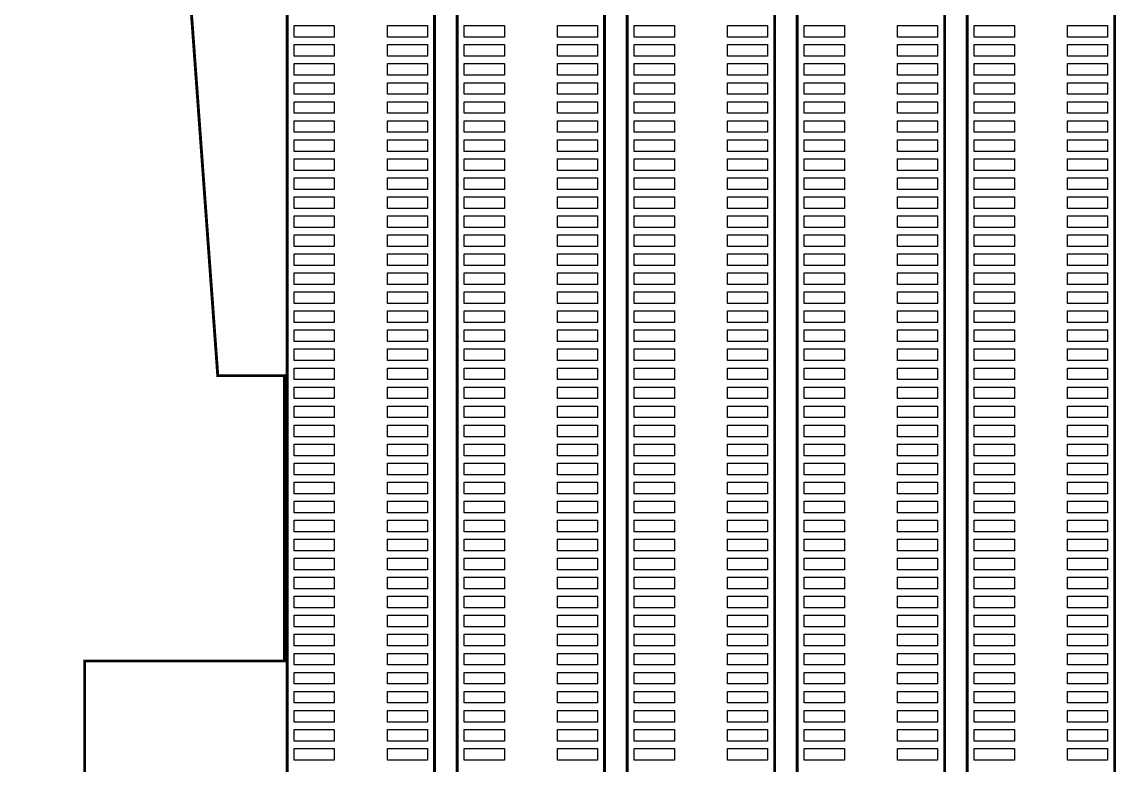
# Model space of a CAD drawing. Extents: x 0 to 344, y -1 to 330.
# Drawn here: x 193.3 to 250.9, y 54.4 to 93.5 of the extents above; entities that cross this region are included whole.
import ezdxf

# ---------------------------------------------------------------- set-up
doc = ezdxf.new("R2010")
doc.units = 0
doc.layers.add('PACKAGE_GEOMETRY_SILKSCREEN_TOP', color=3, linetype='CONTINUOUS')
doc.layers.add('PIN_TOP', color=4, linetype='CONTINUOUS')

msp = doc.modelspace()

# ---------------------------------------------------------------- linework, layer by layer
at = {"layer": 'PACKAGE_GEOMETRY_SILKSCREEN_TOP', "const_width": 0.1524}
for points in [[(215.015064, 168.959784), (207.265016, 168.959784), (207.265016, 3.95986), (215.015064, 3.95986)], [(223.955102, 168.959784), (216.205054, 168.959784), (216.205054, 3.95986), (223.955102, 3.95986)], [(232.89514, 168.959784), (225.145092, 168.959784), (225.145092, 3.95986), (232.89514, 3.95986)], [(241.835178, 168.959784), (234.08513, 168.959784), (234.08513, 3.95986), (241.835178, 3.95986)], [(250.775216, 168.959784), (243.025168, 168.959784), (243.025168, 3.95986), (250.775216, 3.95986)], [(166.23538, 42.764456), (196.615304, 42.764456), (196.615304, 59.864244), (207.11541, 59.864244), (207.11541, 74.864468), (203.61529, 74.864468), (199.455278, 132.064252), (135.855456, 132.064252), (135.855456, 42.764456)]]:
    msp.add_lwpolyline(points, close=True, dxfattribs=at)
at = {"layer": 'PIN_TOP'}
for points in [[(207.635856, 93.264736), (209.744056, 93.264736), (209.744056, 92.655136), (207.635856, 92.655136)], [(212.53577, 93.264736), (214.64397, 93.264736), (214.64397, 92.655136), (212.53577, 92.655136)], [(216.575894, 93.264736), (218.684094, 93.264736), (218.684094, 92.655136), (216.575894, 92.655136)], [(221.475808, 93.264736), (223.584008, 93.264736), (223.584008, 92.655136), (221.475808, 92.655136)], [(225.515932, 93.264736), (227.624132, 93.264736), (227.624132, 92.655136), (225.515932, 92.655136)], [(230.415846, 93.264736), (232.524046, 93.264736), (232.524046, 92.655136), (230.415846, 92.655136)], [(234.45597, 93.264736), (236.56417, 93.264736), (236.56417, 92.655136), (234.45597, 92.655136)], [(239.355884, 93.264736), (241.464084, 93.264736), (241.464084, 92.655136), (239.355884, 92.655136)], [(243.396008, 93.264736), (245.504208, 93.264736), (245.504208, 92.655136), (243.396008, 92.655136)], [(248.295922, 93.264736), (250.404122, 93.264736), (250.404122, 92.655136), (248.295922, 92.655136)], [(207.635856, 92.264738), (209.744056, 92.264738), (209.744056, 91.655138), (207.635856, 91.655138)], [(212.53577, 92.264738), (214.64397, 92.264738), (214.64397, 91.655138), (212.53577, 91.655138)], [(216.575894, 92.264738), (218.684094, 92.264738), (218.684094, 91.655138), (216.575894, 91.655138)], [(221.475808, 92.264738), (223.584008, 92.264738), (223.584008, 91.655138), (221.475808, 91.655138)], [(225.515932, 92.264738), (227.624132, 92.264738), (227.624132, 91.655138), (225.515932, 91.655138)], [(230.415846, 92.264738), (232.524046, 92.264738), (232.524046, 91.655138), (230.415846, 91.655138)], [(234.45597, 92.264738), (236.56417, 92.264738), (236.56417, 91.655138), (234.45597, 91.655138)], [(239.355884, 92.264738), (241.464084, 92.264738), (241.464084, 91.655138), (239.355884, 91.655138)], [(243.396008, 92.264738), (245.504208, 92.264738), (245.504208, 91.655138), (243.396008, 91.655138)], [(248.295922, 92.264738), (250.404122, 92.264738), (250.404122, 91.655138), (248.295922, 91.655138)], [(207.635856, 91.26474), (209.744056, 91.26474), (209.744056, 90.65514), (207.635856, 90.65514)], [(212.53577, 91.26474), (214.64397, 91.26474), (214.64397, 90.65514), (212.53577, 90.65514)], [(216.575894, 91.26474), (218.684094, 91.26474), (218.684094, 90.65514), (216.575894, 90.65514)], [(221.475808, 91.26474), (223.584008, 91.26474), (223.584008, 90.65514), (221.475808, 90.65514)], [(225.515932, 91.26474), (227.624132, 91.26474), (227.624132, 90.65514), (225.515932, 90.65514)], [(230.415846, 91.26474), (232.524046, 91.26474), (232.524046, 90.65514), (230.415846, 90.65514)], [(234.45597, 91.26474), (236.56417, 91.26474), (236.56417, 90.65514), (234.45597, 90.65514)], [(239.355884, 91.26474), (241.464084, 91.26474), (241.464084, 90.65514), (239.355884, 90.65514)], [(243.396008, 91.26474), (245.504208, 91.26474), (245.504208, 90.65514), (243.396008, 90.65514)], [(248.295922, 91.26474), (250.404122, 91.26474), (250.404122, 90.65514), (248.295922, 90.65514)], [(207.635856, 90.264742), (209.744056, 90.264742), (209.744056, 89.655142), (207.635856, 89.655142)], [(212.53577, 90.264742), (214.64397, 90.264742), (214.64397, 89.655142), (212.53577, 89.655142)], [(216.575894, 90.264742), (218.684094, 90.264742), (218.684094, 89.655142), (216.575894, 89.655142)], [(221.475808, 90.264742), (223.584008, 90.264742), (223.584008, 89.655142), (221.475808, 89.655142)], [(225.515932, 90.264742), (227.624132, 90.264742), (227.624132, 89.655142), (225.515932, 89.655142)], [(230.415846, 90.264742), (232.524046, 90.264742), (232.524046, 89.655142), (230.415846, 89.655142)], [(234.45597, 90.264742), (236.56417, 90.264742), (236.56417, 89.655142), (234.45597, 89.655142)], [(239.355884, 90.264742), (241.464084, 90.264742), (241.464084, 89.655142), (239.355884, 89.655142)], [(243.396008, 90.264742), (245.504208, 90.264742), (245.504208, 89.655142), (243.396008, 89.655142)], [(248.295922, 90.264742), (250.404122, 90.264742), (250.404122, 89.655142), (248.295922, 89.655142)], [(207.635856, 89.264744), (209.744056, 89.264744), (209.744056, 88.655144), (207.635856, 88.655144)], [(212.53577, 89.264744), (214.64397, 89.264744), (214.64397, 88.655144), (212.53577, 88.655144)], [(216.575894, 89.264744), (218.684094, 89.264744), (218.684094, 88.655144), (216.575894, 88.655144)], [(221.475808, 89.264744), (223.584008, 89.264744), (223.584008, 88.655144), (221.475808, 88.655144)], [(225.515932, 89.264744), (227.624132, 89.264744), (227.624132, 88.655144), (225.515932, 88.655144)], [(230.415846, 89.264744), (232.524046, 89.264744), (232.524046, 88.655144), (230.415846, 88.655144)], [(234.45597, 89.264744), (236.56417, 89.264744), (236.56417, 88.655144), (234.45597, 88.655144)], [(239.355884, 89.264744), (241.464084, 89.264744), (241.464084, 88.655144), (239.355884, 88.655144)], [(243.396008, 89.264744), (245.504208, 89.264744), (245.504208, 88.655144), (243.396008, 88.655144)], [(248.295922, 89.264744), (250.404122, 89.264744), (250.404122, 88.655144), (248.295922, 88.655144)], [(207.635856, 88.264746), (209.744056, 88.264746), (209.744056, 87.655146), (207.635856, 87.655146)], [(212.53577, 88.264746), (214.64397, 88.264746), (214.64397, 87.655146), (212.53577, 87.655146)], [(216.575894, 88.264746), (218.684094, 88.264746), (218.684094, 87.655146), (216.575894, 87.655146)], [(221.475808, 88.264746), (223.584008, 88.264746), (223.584008, 87.655146), (221.475808, 87.655146)], [(225.515932, 88.264746), (227.624132, 88.264746), (227.624132, 87.655146), (225.515932, 87.655146)], [(230.415846, 88.264746), (232.524046, 88.264746), (232.524046, 87.655146), (230.415846, 87.655146)], [(234.45597, 88.264746), (236.56417, 88.264746), (236.56417, 87.655146), (234.45597, 87.655146)], [(239.355884, 88.264746), (241.464084, 88.264746), (241.464084, 87.655146), (239.355884, 87.655146)], [(243.396008, 88.264746), (245.504208, 88.264746), (245.504208, 87.655146), (243.396008, 87.655146)], [(248.295922, 88.264746), (250.404122, 88.264746), (250.404122, 87.655146), (248.295922, 87.655146)], [(207.635856, 87.264748), (209.744056, 87.264748), (209.744056, 86.655148), (207.635856, 86.655148)], [(212.53577, 87.264748), (214.64397, 87.264748), (214.64397, 86.655148), (212.53577, 86.655148)], [(216.575894, 87.264748), (218.684094, 87.264748), (218.684094, 86.655148), (216.575894, 86.655148)], [(221.475808, 87.264748), (223.584008, 87.264748), (223.584008, 86.655148), (221.475808, 86.655148)], [(225.515932, 87.264748), (227.624132, 87.264748), (227.624132, 86.655148), (225.515932, 86.655148)], [(230.415846, 87.264748), (232.524046, 87.264748), (232.524046, 86.655148), (230.415846, 86.655148)], [(234.45597, 87.264748), (236.56417, 87.264748), (236.56417, 86.655148), (234.45597, 86.655148)], [(239.355884, 87.264748), (241.464084, 87.264748), (241.464084, 86.655148), (239.355884, 86.655148)], [(243.396008, 87.264748), (245.504208, 87.264748), (245.504208, 86.655148), (243.396008, 86.655148)], [(248.295922, 87.264748), (250.404122, 87.264748), (250.404122, 86.655148), (248.295922, 86.655148)], [(207.635856, 86.26475), (209.744056, 86.26475), (209.744056, 85.65515), (207.635856, 85.65515)], [(212.53577, 86.26475), (214.64397, 86.26475), (214.64397, 85.65515), (212.53577, 85.65515)], [(216.575894, 86.26475), (218.684094, 86.26475), (218.684094, 85.65515), (216.575894, 85.65515)], [(221.475808, 86.26475), (223.584008, 86.26475), (223.584008, 85.65515), (221.475808, 85.65515)], [(225.515932, 86.26475), (227.624132, 86.26475), (227.624132, 85.65515), (225.515932, 85.65515)], [(230.415846, 86.26475), (232.524046, 86.26475), (232.524046, 85.65515), (230.415846, 85.65515)], [(234.45597, 86.26475), (236.56417, 86.26475), (236.56417, 85.65515), (234.45597, 85.65515)], [(239.355884, 86.26475), (241.464084, 86.26475), (241.464084, 85.65515), (239.355884, 85.65515)], [(243.396008, 86.26475), (245.504208, 86.26475), (245.504208, 85.65515), (243.396008, 85.65515)], [(248.295922, 86.26475), (250.404122, 86.26475), (250.404122, 85.65515), (248.295922, 85.65515)], [(207.635856, 85.264752), (209.744056, 85.264752), (209.744056, 84.655152), (207.635856, 84.655152)], [(212.53577, 85.264752), (214.64397, 85.264752), (214.64397, 84.655152), (212.53577, 84.655152)], [(216.575894, 85.264752), (218.684094, 85.264752), (218.684094, 84.655152), (216.575894, 84.655152)], [(221.475808, 85.264752), (223.584008, 85.264752), (223.584008, 84.655152), (221.475808, 84.655152)], [(225.515932, 85.264752), (227.624132, 85.264752), (227.624132, 84.655152), (225.515932, 84.655152)], [(230.415846, 85.264752), (232.524046, 85.264752), (232.524046, 84.655152), (230.415846, 84.655152)], [(234.45597, 85.264752), (236.56417, 85.264752), (236.56417, 84.655152), (234.45597, 84.655152)], [(239.355884, 85.264752), (241.464084, 85.264752), (241.464084, 84.655152), (239.355884, 84.655152)], [(243.396008, 85.264752), (245.504208, 85.264752), (245.504208, 84.655152), (243.396008, 84.655152)], [(248.295922, 85.264752), (250.404122, 85.264752), (250.404122, 84.655152), (248.295922, 84.655152)], [(207.635856, 84.264754), (209.744056, 84.264754), (209.744056, 83.655154), (207.635856, 83.655154)], [(212.53577, 84.264754), (214.64397, 84.264754), (214.64397, 83.655154), (212.53577, 83.655154)], [(216.575894, 84.264754), (218.684094, 84.264754), (218.684094, 83.655154), (216.575894, 83.655154)], [(221.475808, 84.264754), (223.584008, 84.264754), (223.584008, 83.655154), (221.475808, 83.655154)], [(225.515932, 84.264754), (227.624132, 84.264754), (227.624132, 83.655154), (225.515932, 83.655154)], [(230.415846, 84.264754), (232.524046, 84.264754), (232.524046, 83.655154), (230.415846, 83.655154)], [(234.45597, 84.264754), (236.56417, 84.264754), (236.56417, 83.655154), (234.45597, 83.655154)], [(239.355884, 84.264754), (241.464084, 84.264754), (241.464084, 83.655154), (239.355884, 83.655154)], [(243.396008, 84.264754), (245.504208, 84.264754), (245.504208, 83.655154), (243.396008, 83.655154)], [(248.295922, 84.264754), (250.404122, 84.264754), (250.404122, 83.655154), (248.295922, 83.655154)], [(207.635856, 83.264756), (209.744056, 83.264756), (209.744056, 82.655156), (207.635856, 82.655156)], [(212.53577, 83.264756), (214.64397, 83.264756), (214.64397, 82.655156), (212.53577, 82.655156)], [(216.575894, 83.264756), (218.684094, 83.264756), (218.684094, 82.655156), (216.575894, 82.655156)], [(221.475808, 83.264756), (223.584008, 83.264756), (223.584008, 82.655156), (221.475808, 82.655156)], [(225.515932, 83.264756), (227.624132, 83.264756), (227.624132, 82.655156), (225.515932, 82.655156)], [(230.415846, 83.264756), (232.524046, 83.264756), (232.524046, 82.655156), (230.415846, 82.655156)], [(234.45597, 83.264756), (236.56417, 83.264756), (236.56417, 82.655156), (234.45597, 82.655156)], [(239.355884, 83.264756), (241.464084, 83.264756), (241.464084, 82.655156), (239.355884, 82.655156)], [(243.396008, 83.264756), (245.504208, 83.264756), (245.504208, 82.655156), (243.396008, 82.655156)], [(248.295922, 83.264756), (250.404122, 83.264756), (250.404122, 82.655156), (248.295922, 82.655156)], [(207.635856, 82.264758), (209.744056, 82.264758), (209.744056, 81.655158), (207.635856, 81.655158)], [(212.53577, 82.264758), (214.64397, 82.264758), (214.64397, 81.655158), (212.53577, 81.655158)], [(216.575894, 82.264758), (218.684094, 82.264758), (218.684094, 81.655158), (216.575894, 81.655158)], [(221.475808, 82.264758), (223.584008, 82.264758), (223.584008, 81.655158), (221.475808, 81.655158)], [(225.515932, 82.264758), (227.624132, 82.264758), (227.624132, 81.655158), (225.515932, 81.655158)], [(230.415846, 82.264758), (232.524046, 82.264758), (232.524046, 81.655158), (230.415846, 81.655158)], [(234.45597, 82.264758), (236.56417, 82.264758), (236.56417, 81.655158), (234.45597, 81.655158)], [(239.355884, 82.264758), (241.464084, 82.264758), (241.464084, 81.655158), (239.355884, 81.655158)], [(243.396008, 82.264758), (245.504208, 82.264758), (245.504208, 81.655158), (243.396008, 81.655158)], [(248.295922, 82.264758), (250.404122, 82.264758), (250.404122, 81.655158), (248.295922, 81.655158)], [(207.635856, 81.26476), (209.744056, 81.26476), (209.744056, 80.65516), (207.635856, 80.65516)], [(212.53577, 81.26476), (214.64397, 81.26476), (214.64397, 80.65516), (212.53577, 80.65516)], [(216.575894, 81.26476), (218.684094, 81.26476), (218.684094, 80.65516), (216.575894, 80.65516)], [(221.475808, 81.26476), (223.584008, 81.26476), (223.584008, 80.65516), (221.475808, 80.65516)], [(225.515932, 81.26476), (227.624132, 81.26476), (227.624132, 80.65516), (225.515932, 80.65516)], [(230.415846, 81.26476), (232.524046, 81.26476), (232.524046, 80.65516), (230.415846, 80.65516)], [(234.45597, 81.26476), (236.56417, 81.26476), (236.56417, 80.65516), (234.45597, 80.65516)], [(239.355884, 81.26476), (241.464084, 81.26476), (241.464084, 80.65516), (239.355884, 80.65516)], [(243.396008, 81.26476), (245.504208, 81.26476), (245.504208, 80.65516), (243.396008, 80.65516)], [(248.295922, 81.26476), (250.404122, 81.26476), (250.404122, 80.65516), (248.295922, 80.65516)], [(207.635856, 80.264508), (209.744056, 80.264508), (209.744056, 79.654908), (207.635856, 79.654908)], [(212.53577, 80.264508), (214.64397, 80.264508), (214.64397, 79.654908), (212.53577, 79.654908)], [(216.575894, 80.264508), (218.684094, 80.264508), (218.684094, 79.654908), (216.575894, 79.654908)], [(221.475808, 80.264508), (223.584008, 80.264508), (223.584008, 79.654908), (221.475808, 79.654908)], [(225.515932, 80.264508), (227.624132, 80.264508), (227.624132, 79.654908), (225.515932, 79.654908)], [(230.415846, 80.264508), (232.524046, 80.264508), (232.524046, 79.654908), (230.415846, 79.654908)], [(234.45597, 80.264508), (236.56417, 80.264508), (236.56417, 79.654908), (234.45597, 79.654908)], [(239.355884, 80.264508), (241.464084, 80.264508), (241.464084, 79.654908), (239.355884, 79.654908)], [(243.396008, 80.264508), (245.504208, 80.264508), (245.504208, 79.654908), (243.396008, 79.654908)], [(248.295922, 80.264508), (250.404122, 80.264508), (250.404122, 79.654908), (248.295922, 79.654908)], [(207.635856, 79.26451), (209.744056, 79.26451), (209.744056, 78.65491), (207.635856, 78.65491)], [(212.53577, 79.26451), (214.64397, 79.26451), (214.64397, 78.65491), (212.53577, 78.65491)], [(216.575894, 79.26451), (218.684094, 79.26451), (218.684094, 78.65491), (216.575894, 78.65491)], [(221.475808, 79.26451), (223.584008, 79.26451), (223.584008, 78.65491), (221.475808, 78.65491)], [(225.515932, 79.26451), (227.624132, 79.26451), (227.624132, 78.65491), (225.515932, 78.65491)], [(230.415846, 79.26451), (232.524046, 79.26451), (232.524046, 78.65491), (230.415846, 78.65491)], [(234.45597, 79.26451), (236.56417, 79.26451), (236.56417, 78.65491), (234.45597, 78.65491)], [(239.355884, 79.26451), (241.464084, 79.26451), (241.464084, 78.65491), (239.355884, 78.65491)], [(243.396008, 79.26451), (245.504208, 79.26451), (245.504208, 78.65491), (243.396008, 78.65491)], [(248.295922, 79.26451), (250.404122, 79.26451), (250.404122, 78.65491), (248.295922, 78.65491)], [(207.635856, 78.264512), (209.744056, 78.264512), (209.744056, 77.654912), (207.635856, 77.654912)], [(212.53577, 78.264512), (214.64397, 78.264512), (214.64397, 77.654912), (212.53577, 77.654912)], [(216.575894, 78.264512), (218.684094, 78.264512), (218.684094, 77.654912), (216.575894, 77.654912)], [(221.475808, 78.264512), (223.584008, 78.264512), (223.584008, 77.654912), (221.475808, 77.654912)], [(225.515932, 78.264512), (227.624132, 78.264512), (227.624132, 77.654912), (225.515932, 77.654912)], [(230.415846, 78.264512), (232.524046, 78.264512), (232.524046, 77.654912), (230.415846, 77.654912)], [(234.45597, 78.264512), (236.56417, 78.264512), (236.56417, 77.654912), (234.45597, 77.654912)], [(239.355884, 78.264512), (241.464084, 78.264512), (241.464084, 77.654912), (239.355884, 77.654912)], [(243.396008, 78.264512), (245.504208, 78.264512), (245.504208, 77.654912), (243.396008, 77.654912)], [(248.295922, 78.264512), (250.404122, 78.264512), (250.404122, 77.654912), (248.295922, 77.654912)], [(207.635856, 77.264514), (209.744056, 77.264514), (209.744056, 76.654914), (207.635856, 76.654914)], [(212.53577, 77.264514), (214.64397, 77.264514), (214.64397, 76.654914), (212.53577, 76.654914)], [(216.575894, 77.264514), (218.684094, 77.264514), (218.684094, 76.654914), (216.575894, 76.654914)], [(221.475808, 77.264514), (223.584008, 77.264514), (223.584008, 76.654914), (221.475808, 76.654914)], [(225.515932, 77.264514), (227.624132, 77.264514), (227.624132, 76.654914), (225.515932, 76.654914)], [(230.415846, 77.264514), (232.524046, 77.264514), (232.524046, 76.654914), (230.415846, 76.654914)], [(234.45597, 77.264514), (236.56417, 77.264514), (236.56417, 76.654914), (234.45597, 76.654914)], [(239.355884, 77.264514), (241.464084, 77.264514), (241.464084, 76.654914), (239.355884, 76.654914)], [(243.396008, 77.264514), (245.504208, 77.264514), (245.504208, 76.654914), (243.396008, 76.654914)], [(248.295922, 77.264514), (250.404122, 77.264514), (250.404122, 76.654914), (248.295922, 76.654914)], [(207.635856, 76.264516), (209.744056, 76.264516), (209.744056, 75.654916), (207.635856, 75.654916)], [(212.53577, 76.264516), (214.64397, 76.264516), (214.64397, 75.654916), (212.53577, 75.654916)], [(216.575894, 76.264516), (218.684094, 76.264516), (218.684094, 75.654916), (216.575894, 75.654916)], [(221.475808, 76.264516), (223.584008, 76.264516), (223.584008, 75.654916), (221.475808, 75.654916)], [(225.515932, 76.264516), (227.624132, 76.264516), (227.624132, 75.654916), (225.515932, 75.654916)], [(230.415846, 76.264516), (232.524046, 76.264516), (232.524046, 75.654916), (230.415846, 75.654916)], [(234.45597, 76.264516), (236.56417, 76.264516), (236.56417, 75.654916), (234.45597, 75.654916)], [(239.355884, 76.264516), (241.464084, 76.264516), (241.464084, 75.654916), (239.355884, 75.654916)], [(243.396008, 76.264516), (245.504208, 76.264516), (245.504208, 75.654916), (243.396008, 75.654916)], [(248.295922, 76.264516), (250.404122, 76.264516), (250.404122, 75.654916), (248.295922, 75.654916)], [(207.635856, 75.264518), (209.744056, 75.264518), (209.744056, 74.654918), (207.635856, 74.654918)], [(212.53577, 75.264518), (214.64397, 75.264518), (214.64397, 74.654918), (212.53577, 74.654918)], [(216.575894, 75.264518), (218.684094, 75.264518), (218.684094, 74.654918), (216.575894, 74.654918)], [(221.475808, 75.264518), (223.584008, 75.264518), (223.584008, 74.654918), (221.475808, 74.654918)], [(225.515932, 75.264518), (227.624132, 75.264518), (227.624132, 74.654918), (225.515932, 74.654918)], [(230.415846, 75.264518), (232.524046, 75.264518), (232.524046, 74.654918), (230.415846, 74.654918)], [(234.45597, 75.264518), (236.56417, 75.264518), (236.56417, 74.654918), (234.45597, 74.654918)], [(239.355884, 75.264518), (241.464084, 75.264518), (241.464084, 74.654918), (239.355884, 74.654918)], [(243.396008, 75.264518), (245.504208, 75.264518), (245.504208, 74.654918), (243.396008, 74.654918)], [(248.295922, 75.264518), (250.404122, 75.264518), (250.404122, 74.654918), (248.295922, 74.654918)], [(207.635856, 74.26452), (209.744056, 74.26452), (209.744056, 73.65492), (207.635856, 73.65492)], [(212.53577, 74.26452), (214.64397, 74.26452), (214.64397, 73.65492), (212.53577, 73.65492)], [(216.575894, 74.26452), (218.684094, 74.26452), (218.684094, 73.65492), (216.575894, 73.65492)], [(221.475808, 74.26452), (223.584008, 74.26452), (223.584008, 73.65492), (221.475808, 73.65492)], [(225.515932, 74.26452), (227.624132, 74.26452), (227.624132, 73.65492), (225.515932, 73.65492)], [(230.415846, 74.26452), (232.524046, 74.26452), (232.524046, 73.65492), (230.415846, 73.65492)], [(234.45597, 74.26452), (236.56417, 74.26452), (236.56417, 73.65492), (234.45597, 73.65492)], [(239.355884, 74.26452), (241.464084, 74.26452), (241.464084, 73.65492), (239.355884, 73.65492)], [(243.396008, 74.26452), (245.504208, 74.26452), (245.504208, 73.65492), (243.396008, 73.65492)], [(248.295922, 74.26452), (250.404122, 74.26452), (250.404122, 73.65492), (248.295922, 73.65492)], [(207.635856, 73.264522), (209.744056, 73.264522), (209.744056, 72.654922), (207.635856, 72.654922)], [(212.53577, 73.264522), (214.64397, 73.264522), (214.64397, 72.654922), (212.53577, 72.654922)], [(216.575894, 73.264522), (218.684094, 73.264522), (218.684094, 72.654922), (216.575894, 72.654922)], [(221.475808, 73.264522), (223.584008, 73.264522), (223.584008, 72.654922), (221.475808, 72.654922)], [(225.515932, 73.264522), (227.624132, 73.264522), (227.624132, 72.654922), (225.515932, 72.654922)], [(230.415846, 73.264522), (232.524046, 73.264522), (232.524046, 72.654922), (230.415846, 72.654922)], [(234.45597, 73.264522), (236.56417, 73.264522), (236.56417, 72.654922), (234.45597, 72.654922)], [(239.355884, 73.264522), (241.464084, 73.264522), (241.464084, 72.654922), (239.355884, 72.654922)], [(243.396008, 73.264522), (245.504208, 73.264522), (245.504208, 72.654922), (243.396008, 72.654922)], [(248.295922, 73.264522), (250.404122, 73.264522), (250.404122, 72.654922), (248.295922, 72.654922)], [(207.635856, 72.264524), (209.744056, 72.264524), (209.744056, 71.654924), (207.635856, 71.654924)], [(212.53577, 72.264524), (214.64397, 72.264524), (214.64397, 71.654924), (212.53577, 71.654924)], [(216.575894, 72.264524), (218.684094, 72.264524), (218.684094, 71.654924), (216.575894, 71.654924)], [(221.475808, 72.264524), (223.584008, 72.264524), (223.584008, 71.654924), (221.475808, 71.654924)], [(225.515932, 72.264524), (227.624132, 72.264524), (227.624132, 71.654924), (225.515932, 71.654924)], [(230.415846, 72.264524), (232.524046, 72.264524), (232.524046, 71.654924), (230.415846, 71.654924)], [(234.45597, 72.264524), (236.56417, 72.264524), (236.56417, 71.654924), (234.45597, 71.654924)], [(239.355884, 72.264524), (241.464084, 72.264524), (241.464084, 71.654924), (239.355884, 71.654924)], [(243.396008, 72.264524), (245.504208, 72.264524), (245.504208, 71.654924), (243.396008, 71.654924)], [(248.295922, 72.264524), (250.404122, 72.264524), (250.404122, 71.654924), (248.295922, 71.654924)], [(207.635856, 71.264526), (209.744056, 71.264526), (209.744056, 70.654926), (207.635856, 70.654926)], [(212.53577, 71.264526), (214.64397, 71.264526), (214.64397, 70.654926), (212.53577, 70.654926)], [(216.575894, 71.264526), (218.684094, 71.264526), (218.684094, 70.654926), (216.575894, 70.654926)], [(221.475808, 71.264526), (223.584008, 71.264526), (223.584008, 70.654926), (221.475808, 70.654926)], [(225.515932, 71.264526), (227.624132, 71.264526), (227.624132, 70.654926), (225.515932, 70.654926)], [(230.415846, 71.264526), (232.524046, 71.264526), (232.524046, 70.654926), (230.415846, 70.654926)], [(234.45597, 71.264526), (236.56417, 71.264526), (236.56417, 70.654926), (234.45597, 70.654926)], [(239.355884, 71.264526), (241.464084, 71.264526), (241.464084, 70.654926), (239.355884, 70.654926)], [(243.396008, 71.264526), (245.504208, 71.264526), (245.504208, 70.654926), (243.396008, 70.654926)], [(248.295922, 71.264526), (250.404122, 71.264526), (250.404122, 70.654926), (248.295922, 70.654926)], [(207.635856, 70.264528), (209.744056, 70.264528), (209.744056, 69.654928), (207.635856, 69.654928)], [(212.53577, 70.264528), (214.64397, 70.264528), (214.64397, 69.654928), (212.53577, 69.654928)], [(216.575894, 70.264528), (218.684094, 70.264528), (218.684094, 69.654928), (216.575894, 69.654928)], [(221.475808, 70.264528), (223.584008, 70.264528), (223.584008, 69.654928), (221.475808, 69.654928)], [(225.515932, 70.264528), (227.624132, 70.264528), (227.624132, 69.654928), (225.515932, 69.654928)], [(230.415846, 70.264528), (232.524046, 70.264528), (232.524046, 69.654928), (230.415846, 69.654928)], [(234.45597, 70.264528), (236.56417, 70.264528), (236.56417, 69.654928), (234.45597, 69.654928)], [(239.355884, 70.264528), (241.464084, 70.264528), (241.464084, 69.654928), (239.355884, 69.654928)], [(243.396008, 70.264528), (245.504208, 70.264528), (245.504208, 69.654928), (243.396008, 69.654928)], [(248.295922, 70.264528), (250.404122, 70.264528), (250.404122, 69.654928), (248.295922, 69.654928)], [(207.635856, 69.26453), (209.744056, 69.26453), (209.744056, 68.65493), (207.635856, 68.65493)], [(212.53577, 69.26453), (214.64397, 69.26453), (214.64397, 68.65493), (212.53577, 68.65493)], [(216.575894, 69.26453), (218.684094, 69.26453), (218.684094, 68.65493), (216.575894, 68.65493)], [(221.475808, 69.26453), (223.584008, 69.26453), (223.584008, 68.65493), (221.475808, 68.65493)], [(225.515932, 69.26453), (227.624132, 69.26453), (227.624132, 68.65493), (225.515932, 68.65493)], [(230.415846, 69.26453), (232.524046, 69.26453), (232.524046, 68.65493), (230.415846, 68.65493)], [(234.45597, 69.26453), (236.56417, 69.26453), (236.56417, 68.65493), (234.45597, 68.65493)], [(239.355884, 69.26453), (241.464084, 69.26453), (241.464084, 68.65493), (239.355884, 68.65493)], [(243.396008, 69.26453), (245.504208, 69.26453), (245.504208, 68.65493), (243.396008, 68.65493)], [(248.295922, 69.26453), (250.404122, 69.26453), (250.404122, 68.65493), (248.295922, 68.65493)], [(207.635856, 68.264532), (209.744056, 68.264532), (209.744056, 67.654932), (207.635856, 67.654932)], [(212.53577, 68.264532), (214.64397, 68.264532), (214.64397, 67.654932), (212.53577, 67.654932)], [(216.575894, 68.264532), (218.684094, 68.264532), (218.684094, 67.654932), (216.575894, 67.654932)], [(221.475808, 68.264532), (223.584008, 68.264532), (223.584008, 67.654932), (221.475808, 67.654932)], [(225.515932, 68.264532), (227.624132, 68.264532), (227.624132, 67.654932), (225.515932, 67.654932)], [(230.415846, 68.264532), (232.524046, 68.264532), (232.524046, 67.654932), (230.415846, 67.654932)], [(234.45597, 68.264532), (236.56417, 68.264532), (236.56417, 67.654932), (234.45597, 67.654932)], [(239.355884, 68.264532), (241.464084, 68.264532), (241.464084, 67.654932), (239.355884, 67.654932)], [(243.396008, 68.264532), (245.504208, 68.264532), (245.504208, 67.654932), (243.396008, 67.654932)], [(248.295922, 68.264532), (250.404122, 68.264532), (250.404122, 67.654932), (248.295922, 67.654932)], [(207.635856, 67.264534), (209.744056, 67.264534), (209.744056, 66.654934), (207.635856, 66.654934)], [(212.53577, 67.264534), (214.64397, 67.264534), (214.64397, 66.654934), (212.53577, 66.654934)], [(216.575894, 67.264534), (218.684094, 67.264534), (218.684094, 66.654934), (216.575894, 66.654934)], [(221.475808, 67.264534), (223.584008, 67.264534), (223.584008, 66.654934), (221.475808, 66.654934)], [(225.515932, 67.264534), (227.624132, 67.264534), (227.624132, 66.654934), (225.515932, 66.654934)], [(230.415846, 67.264534), (232.524046, 67.264534), (232.524046, 66.654934), (230.415846, 66.654934)], [(234.45597, 67.264534), (236.56417, 67.264534), (236.56417, 66.654934), (234.45597, 66.654934)], [(239.355884, 67.264534), (241.464084, 67.264534), (241.464084, 66.654934), (239.355884, 66.654934)], [(243.396008, 67.264534), (245.504208, 67.264534), (245.504208, 66.654934), (243.396008, 66.654934)], [(248.295922, 67.264534), (250.404122, 67.264534), (250.404122, 66.654934), (248.295922, 66.654934)], [(207.635856, 66.264536), (209.744056, 66.264536), (209.744056, 65.654936), (207.635856, 65.654936)], [(212.53577, 66.264536), (214.64397, 66.264536), (214.64397, 65.654936), (212.53577, 65.654936)], [(216.575894, 66.264536), (218.684094, 66.264536), (218.684094, 65.654936), (216.575894, 65.654936)], [(221.475808, 66.264536), (223.584008, 66.264536), (223.584008, 65.654936), (221.475808, 65.654936)], [(225.515932, 66.264536), (227.624132, 66.264536), (227.624132, 65.654936), (225.515932, 65.654936)], [(230.415846, 66.264536), (232.524046, 66.264536), (232.524046, 65.654936), (230.415846, 65.654936)], [(234.45597, 66.264536), (236.56417, 66.264536), (236.56417, 65.654936), (234.45597, 65.654936)], [(239.355884, 66.264536), (241.464084, 66.264536), (241.464084, 65.654936), (239.355884, 65.654936)], [(243.396008, 66.264536), (245.504208, 66.264536), (245.504208, 65.654936), (243.396008, 65.654936)], [(248.295922, 66.264536), (250.404122, 66.264536), (250.404122, 65.654936), (248.295922, 65.654936)], [(207.635856, 65.264538), (209.744056, 65.264538), (209.744056, 64.654938), (207.635856, 64.654938)], [(212.53577, 65.264538), (214.64397, 65.264538), (214.64397, 64.654938), (212.53577, 64.654938)], [(216.575894, 65.264538), (218.684094, 65.264538), (218.684094, 64.654938), (216.575894, 64.654938)], [(221.475808, 65.264538), (223.584008, 65.264538), (223.584008, 64.654938), (221.475808, 64.654938)], [(225.515932, 65.264538), (227.624132, 65.264538), (227.624132, 64.654938), (225.515932, 64.654938)], [(230.415846, 65.264538), (232.524046, 65.264538), (232.524046, 64.654938), (230.415846, 64.654938)], [(234.45597, 65.264538), (236.56417, 65.264538), (236.56417, 64.654938), (234.45597, 64.654938)], [(239.355884, 65.264538), (241.464084, 65.264538), (241.464084, 64.654938), (239.355884, 64.654938)], [(243.396008, 65.264538), (245.504208, 65.264538), (245.504208, 64.654938), (243.396008, 64.654938)], [(248.295922, 65.264538), (250.404122, 65.264538), (250.404122, 64.654938), (248.295922, 64.654938)], [(207.635856, 64.26454), (209.744056, 64.26454), (209.744056, 63.65494), (207.635856, 63.65494)], [(212.53577, 64.26454), (214.64397, 64.26454), (214.64397, 63.65494), (212.53577, 63.65494)], [(216.575894, 64.26454), (218.684094, 64.26454), (218.684094, 63.65494), (216.575894, 63.65494)], [(221.475808, 64.26454), (223.584008, 64.26454), (223.584008, 63.65494), (221.475808, 63.65494)], [(225.515932, 64.26454), (227.624132, 64.26454), (227.624132, 63.65494), (225.515932, 63.65494)], [(230.415846, 64.26454), (232.524046, 64.26454), (232.524046, 63.65494), (230.415846, 63.65494)], [(234.45597, 64.26454), (236.56417, 64.26454), (236.56417, 63.65494), (234.45597, 63.65494)], [(239.355884, 64.26454), (241.464084, 64.26454), (241.464084, 63.65494), (239.355884, 63.65494)], [(243.396008, 64.26454), (245.504208, 64.26454), (245.504208, 63.65494), (243.396008, 63.65494)], [(248.295922, 64.26454), (250.404122, 64.26454), (250.404122, 63.65494), (248.295922, 63.65494)], [(207.635856, 63.264542), (209.744056, 63.264542), (209.744056, 62.654942), (207.635856, 62.654942)], [(212.53577, 63.264542), (214.64397, 63.264542), (214.64397, 62.654942), (212.53577, 62.654942)], [(216.575894, 63.264542), (218.684094, 63.264542), (218.684094, 62.654942), (216.575894, 62.654942)], [(221.475808, 63.264542), (223.584008, 63.264542), (223.584008, 62.654942), (221.475808, 62.654942)], [(225.515932, 63.264542), (227.624132, 63.264542), (227.624132, 62.654942), (225.515932, 62.654942)], [(230.415846, 63.264542), (232.524046, 63.264542), (232.524046, 62.654942), (230.415846, 62.654942)], [(234.45597, 63.264542), (236.56417, 63.264542), (236.56417, 62.654942), (234.45597, 62.654942)], [(239.355884, 63.264542), (241.464084, 63.264542), (241.464084, 62.654942), (239.355884, 62.654942)], [(243.396008, 63.264542), (245.504208, 63.264542), (245.504208, 62.654942), (243.396008, 62.654942)], [(248.295922, 63.264542), (250.404122, 63.264542), (250.404122, 62.654942), (248.295922, 62.654942)], [(207.635856, 62.264544), (209.744056, 62.264544), (209.744056, 61.654944), (207.635856, 61.654944)], [(212.53577, 62.264544), (214.64397, 62.264544), (214.64397, 61.654944), (212.53577, 61.654944)], [(216.575894, 62.264544), (218.684094, 62.264544), (218.684094, 61.654944), (216.575894, 61.654944)], [(221.475808, 62.264544), (223.584008, 62.264544), (223.584008, 61.654944), (221.475808, 61.654944)], [(225.515932, 62.264544), (227.624132, 62.264544), (227.624132, 61.654944), (225.515932, 61.654944)], [(230.415846, 62.264544), (232.524046, 62.264544), (232.524046, 61.654944), (230.415846, 61.654944)], [(234.45597, 62.264544), (236.56417, 62.264544), (236.56417, 61.654944), (234.45597, 61.654944)], [(239.355884, 62.264544), (241.464084, 62.264544), (241.464084, 61.654944), (239.355884, 61.654944)], [(243.396008, 62.264544), (245.504208, 62.264544), (245.504208, 61.654944), (243.396008, 61.654944)], [(248.295922, 62.264544), (250.404122, 62.264544), (250.404122, 61.654944), (248.295922, 61.654944)], [(207.635856, 61.264546), (209.744056, 61.264546), (209.744056, 60.654946), (207.635856, 60.654946)], [(212.53577, 61.264546), (214.64397, 61.264546), (214.64397, 60.654946), (212.53577, 60.654946)], [(216.575894, 61.264546), (218.684094, 61.264546), (218.684094, 60.654946), (216.575894, 60.654946)], [(221.475808, 61.264546), (223.584008, 61.264546), (223.584008, 60.654946), (221.475808, 60.654946)], [(225.515932, 61.264546), (227.624132, 61.264546), (227.624132, 60.654946), (225.515932, 60.654946)], [(230.415846, 61.264546), (232.524046, 61.264546), (232.524046, 60.654946), (230.415846, 60.654946)], [(234.45597, 61.264546), (236.56417, 61.264546), (236.56417, 60.654946), (234.45597, 60.654946)], [(239.355884, 61.264546), (241.464084, 61.264546), (241.464084, 60.654946), (239.355884, 60.654946)], [(243.396008, 61.264546), (245.504208, 61.264546), (245.504208, 60.654946), (243.396008, 60.654946)], [(248.295922, 61.264546), (250.404122, 61.264546), (250.404122, 60.654946), (248.295922, 60.654946)], [(207.635856, 60.264548), (209.744056, 60.264548), (209.744056, 59.654948), (207.635856, 59.654948)], [(212.53577, 60.264548), (214.64397, 60.264548), (214.64397, 59.654948), (212.53577, 59.654948)], [(216.575894, 60.264548), (218.684094, 60.264548), (218.684094, 59.654948), (216.575894, 59.654948)], [(221.475808, 60.264548), (223.584008, 60.264548), (223.584008, 59.654948), (221.475808, 59.654948)], [(225.515932, 60.264548), (227.624132, 60.264548), (227.624132, 59.654948), (225.515932, 59.654948)], [(230.415846, 60.264548), (232.524046, 60.264548), (232.524046, 59.654948), (230.415846, 59.654948)], [(234.45597, 60.264548), (236.56417, 60.264548), (236.56417, 59.654948), (234.45597, 59.654948)], [(239.355884, 60.264548), (241.464084, 60.264548), (241.464084, 59.654948), (239.355884, 59.654948)], [(243.396008, 60.264548), (245.504208, 60.264548), (245.504208, 59.654948), (243.396008, 59.654948)], [(248.295922, 60.264548), (250.404122, 60.264548), (250.404122, 59.654948), (248.295922, 59.654948)], [(207.635856, 59.26455), (209.744056, 59.26455), (209.744056, 58.65495), (207.635856, 58.65495)], [(212.53577, 59.26455), (214.64397, 59.26455), (214.64397, 58.65495), (212.53577, 58.65495)], [(216.575894, 59.26455), (218.684094, 59.26455), (218.684094, 58.65495), (216.575894, 58.65495)], [(221.475808, 59.26455), (223.584008, 59.26455), (223.584008, 58.65495), (221.475808, 58.65495)], [(225.515932, 59.26455), (227.624132, 59.26455), (227.624132, 58.65495), (225.515932, 58.65495)], [(230.415846, 59.26455), (232.524046, 59.26455), (232.524046, 58.65495), (230.415846, 58.65495)], [(234.45597, 59.26455), (236.56417, 59.26455), (236.56417, 58.65495), (234.45597, 58.65495)], [(239.355884, 59.26455), (241.464084, 59.26455), (241.464084, 58.65495), (239.355884, 58.65495)], [(243.396008, 59.26455), (245.504208, 59.26455), (245.504208, 58.65495), (243.396008, 58.65495)], [(248.295922, 59.26455), (250.404122, 59.26455), (250.404122, 58.65495), (248.295922, 58.65495)], [(207.635856, 58.264552), (209.744056, 58.264552), (209.744056, 57.654952), (207.635856, 57.654952)], [(212.53577, 58.264552), (214.64397, 58.264552), (214.64397, 57.654952), (212.53577, 57.654952)], [(216.575894, 58.264552), (218.684094, 58.264552), (218.684094, 57.654952), (216.575894, 57.654952)], [(221.475808, 58.264552), (223.584008, 58.264552), (223.584008, 57.654952), (221.475808, 57.654952)], [(225.515932, 58.264552), (227.624132, 58.264552), (227.624132, 57.654952), (225.515932, 57.654952)], [(230.415846, 58.264552), (232.524046, 58.264552), (232.524046, 57.654952), (230.415846, 57.654952)], [(234.45597, 58.264552), (236.56417, 58.264552), (236.56417, 57.654952), (234.45597, 57.654952)], [(239.355884, 58.264552), (241.464084, 58.264552), (241.464084, 57.654952), (239.355884, 57.654952)], [(243.396008, 58.264552), (245.504208, 58.264552), (245.504208, 57.654952), (243.396008, 57.654952)], [(248.295922, 58.264552), (250.404122, 58.264552), (250.404122, 57.654952), (248.295922, 57.654952)], [(207.635856, 57.264554), (209.744056, 57.264554), (209.744056, 56.654954), (207.635856, 56.654954)], [(212.53577, 57.264554), (214.64397, 57.264554), (214.64397, 56.654954), (212.53577, 56.654954)], [(216.575894, 57.264554), (218.684094, 57.264554), (218.684094, 56.654954), (216.575894, 56.654954)], [(221.475808, 57.264554), (223.584008, 57.264554), (223.584008, 56.654954), (221.475808, 56.654954)], [(225.515932, 57.264554), (227.624132, 57.264554), (227.624132, 56.654954), (225.515932, 56.654954)], [(230.415846, 57.264554), (232.524046, 57.264554), (232.524046, 56.654954), (230.415846, 56.654954)], [(234.45597, 57.264554), (236.56417, 57.264554), (236.56417, 56.654954), (234.45597, 56.654954)], [(239.355884, 57.264554), (241.464084, 57.264554), (241.464084, 56.654954), (239.355884, 56.654954)], [(243.396008, 57.264554), (245.504208, 57.264554), (245.504208, 56.654954), (243.396008, 56.654954)], [(248.295922, 57.264554), (250.404122, 57.264554), (250.404122, 56.654954), (248.295922, 56.654954)], [(207.635856, 56.264556), (209.744056, 56.264556), (209.744056, 55.654956), (207.635856, 55.654956)], [(212.53577, 56.264556), (214.64397, 56.264556), (214.64397, 55.654956), (212.53577, 55.654956)], [(216.575894, 56.264556), (218.684094, 56.264556), (218.684094, 55.654956), (216.575894, 55.654956)], [(221.475808, 56.264556), (223.584008, 56.264556), (223.584008, 55.654956), (221.475808, 55.654956)], [(225.515932, 56.264556), (227.624132, 56.264556), (227.624132, 55.654956), (225.515932, 55.654956)], [(230.415846, 56.264556), (232.524046, 56.264556), (232.524046, 55.654956), (230.415846, 55.654956)], [(234.45597, 56.264556), (236.56417, 56.264556), (236.56417, 55.654956), (234.45597, 55.654956)], [(239.355884, 56.264556), (241.464084, 56.264556), (241.464084, 55.654956), (239.355884, 55.654956)], [(243.396008, 56.264556), (245.504208, 56.264556), (245.504208, 55.654956), (243.396008, 55.654956)], [(248.295922, 56.264556), (250.404122, 56.264556), (250.404122, 55.654956), (248.295922, 55.654956)], [(207.635856, 55.264558), (209.744056, 55.264558), (209.744056, 54.654958), (207.635856, 54.654958)], [(212.53577, 55.264558), (214.64397, 55.264558), (214.64397, 54.654958), (212.53577, 54.654958)], [(216.575894, 55.264558), (218.684094, 55.264558), (218.684094, 54.654958), (216.575894, 54.654958)], [(221.475808, 55.264558), (223.584008, 55.264558), (223.584008, 54.654958), (221.475808, 54.654958)], [(225.515932, 55.264558), (227.624132, 55.264558), (227.624132, 54.654958), (225.515932, 54.654958)], [(230.415846, 55.264558), (232.524046, 55.264558), (232.524046, 54.654958), (230.415846, 54.654958)], [(234.45597, 55.264558), (236.56417, 55.264558), (236.56417, 54.654958), (234.45597, 54.654958)], [(239.355884, 55.264558), (241.464084, 55.264558), (241.464084, 54.654958), (239.355884, 54.654958)], [(243.396008, 55.264558), (245.504208, 55.264558), (245.504208, 54.654958), (243.396008, 54.654958)], [(248.295922, 55.264558), (250.404122, 55.264558), (250.404122, 54.654958), (248.295922, 54.654958)]]:
    msp.add_lwpolyline(points, close=True, dxfattribs=at)

doc.saveas('drawing.dxf')
